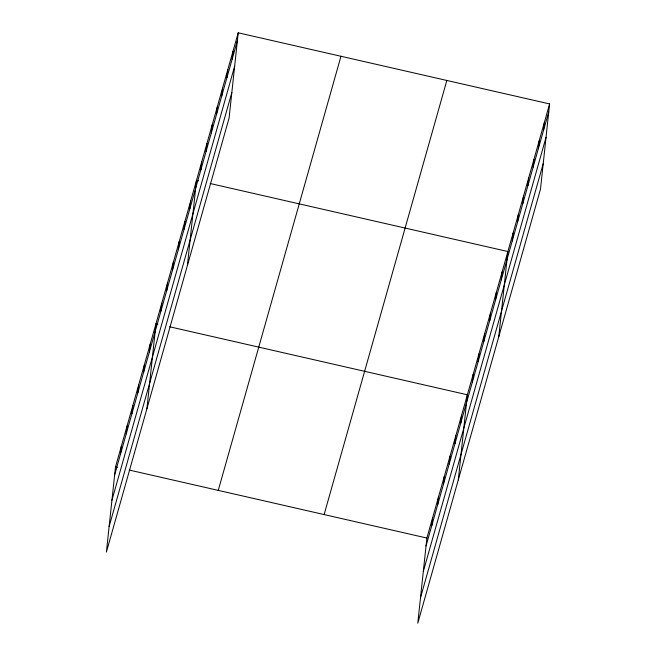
<?xml version="1.0" encoding="UTF-8"?>
<svg xmlns="http://www.w3.org/2000/svg" width="656" height="656" viewBox="0 0 656 656"><rect width="100%" height="100%" fill="white"/><g stroke="black" fill="none" stroke-linecap="round" stroke-linejoin="round"><path stroke-width="0.98" d="M238.218 32.8L115.497 466.916L106.395 552.065L229.116 117.957L238.218 32.8L549.605 103.935L540.503 189.084L417.782 623.2L426.884 538.043L549.605 103.935M120.433 454.362L121.286 446.449M126.223 433.895L127.067 425.982M132.012 413.428L132.856 405.515M137.793 392.96L138.637 385.047M143.582 372.501L144.427 364.588M149.363 352.034L150.208 344.121M146.895 408.811L155.997 323.654L157.957 324.105M160.933 311.1L161.778 303.187M166.722 290.633L167.567 282.728M172.503 270.174L173.356 262.261M178.293 249.706L179.137 241.793M184.082 229.239L184.926 221.326M189.863 208.772L190.707 200.867M187.395 265.549L196.497 180.4L198.448 180.843M200.867 169.863L201.712 161.95M206.082 151.413L206.927 143.5M211.298 132.963L212.142 125.05M216.513 114.513L217.357 106.6M221.728 96.063L222.573 88.15M226.943 77.613L227.788 69.7M232.158 59.163L233.003 51.25M431.82 525.497L432.665 517.584M437.609 505.03L438.454 497.117M443.39 484.563L444.235 476.65M449.18 464.095L450.024 456.182M454.961 443.628L455.805 435.723M460.75 423.169L461.594 415.256M458.282 479.946L467.375 394.789L169.699 326.786M472.32 382.235L473.165 374.322M478.101 361.768L478.946 353.863M483.89 341.309L484.735 333.396M489.671 320.841L490.524 312.928M495.46 300.374L496.305 292.461M501.25 279.907L502.094 271.994M498.773 336.684L507.875 251.535L210.199 183.524M512.246 240.998L513.09 233.085M517.461 222.548L518.306 214.635M522.676 204.098L523.521 196.185M527.891 185.648L528.736 177.735M533.107 167.198L533.959 159.285M538.33 148.748L539.175 140.835M543.545 130.298L544.39 122.385M114.652 474.821L237.374 40.713M111.93 500.315L234.651 66.199M109.117 526.579L231.847 92.463M218.251 490.385L340.972 56.277M324.121 514.575L446.843 80.458M426.031 545.956L548.76 111.848M423.309 571.45L546.03 137.334M420.504 597.706L543.225 163.598M115.497 466.916L117.457 467.359M129.199 470.04L426.884 538.043"/></g></svg>
